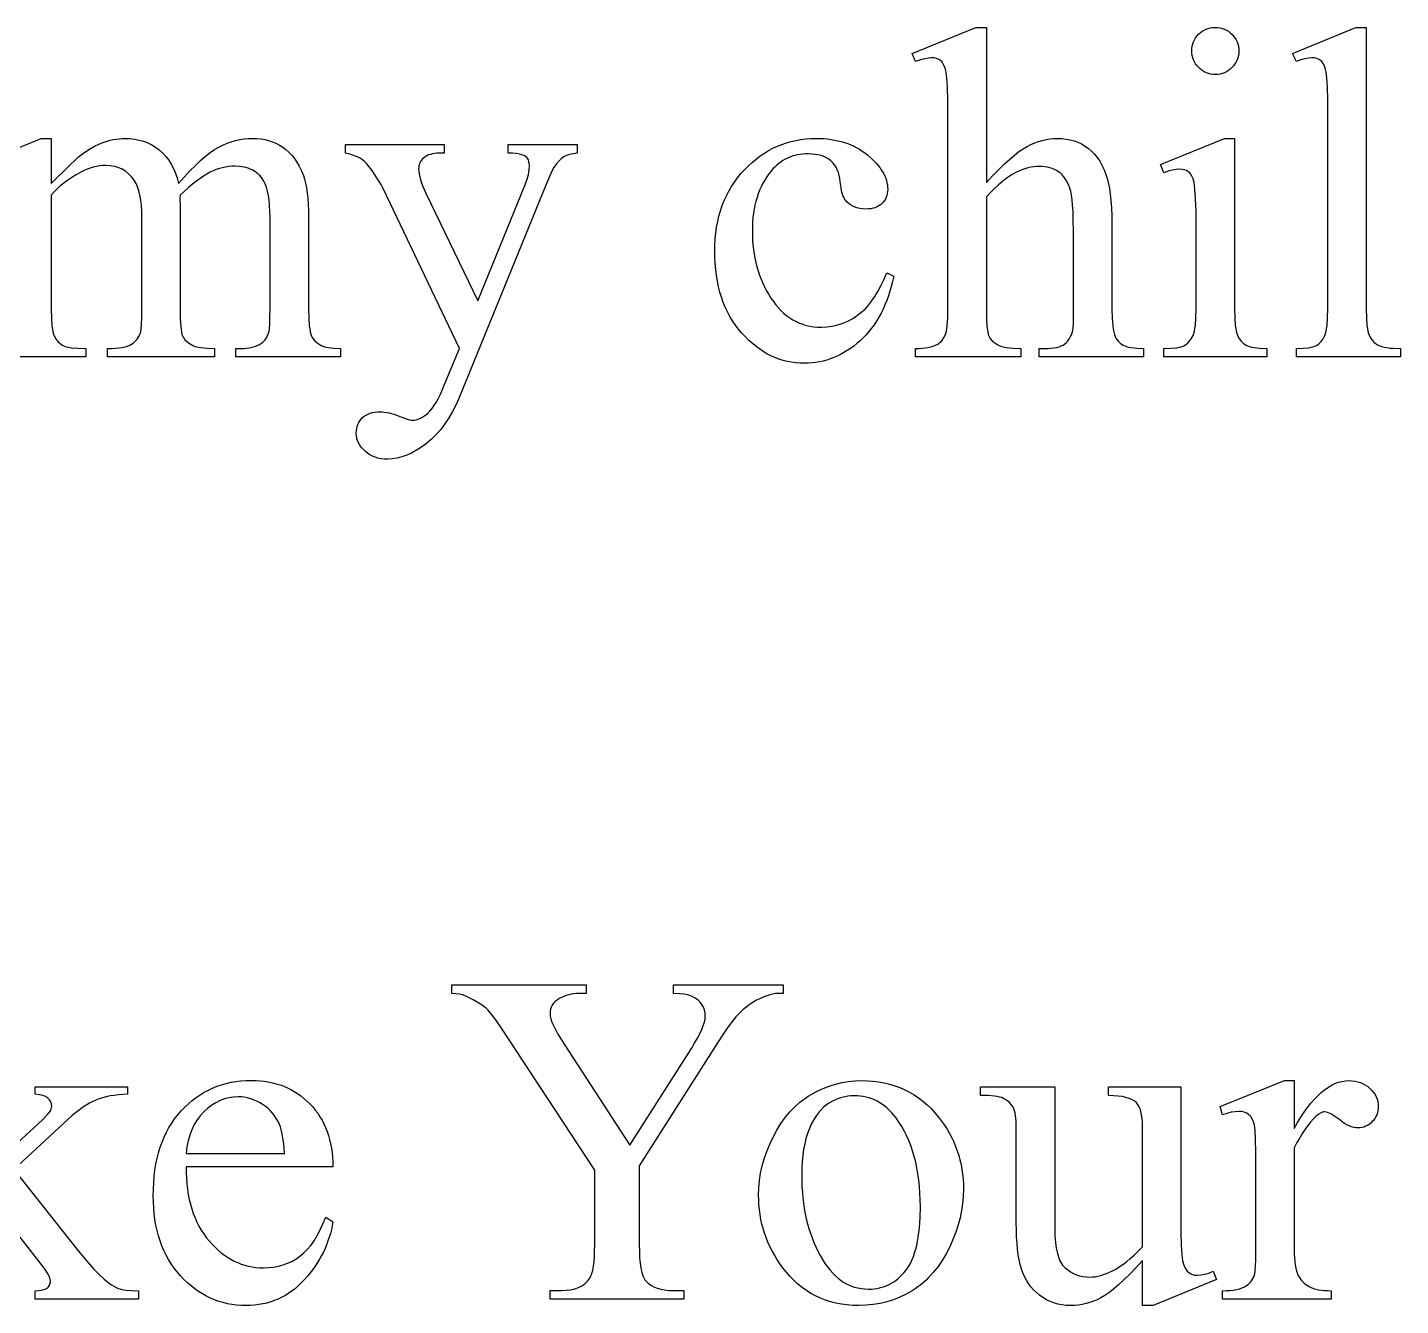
# Model space of a CAD drawing. Extents: x 2178 to 2669, y -281 to -1.
# Drawn here: x 2343.4 to 2419.1, y -196.4 to -125.9 of the extents above; entities that cross this region are included whole.
import ezdxf

# ---------------------------------------------------------------- set-up
doc = ezdxf.new("R2010")
doc.units = 0
doc.layers.get('0').update_dxf_attribs({"linetype": 'CONTINUOUS'})

msp = doc.modelspace()

# ---------------------------------------------------------------- linework, layer by layer
for points in [[(2396.251, -125.937), (2396.251, -134.489), (2396.596, -134.118), (2396.923, -133.781), (2397.231, -133.479), (2397.521, -133.211), (2397.793, -132.979), (2398.046, -132.782), (2398.281, -132.619), (2398.498, -132.492), (2398.705, -132.389), (2398.912, -132.299), (2399.12, -132.223), (2399.327, -132.161), (2399.535, -132.113), (2399.742, -132.079), (2399.95, -132.058), (2400.157, -132.051), (2400.401, -132.06), (2400.637, -132.086), (2400.864, -132.129), (2401.082, -132.189), (2401.292, -132.266), (2401.492, -132.36), (2401.684, -132.472), (2401.867, -132.6), (2402.04, -132.747), (2402.202, -132.914), (2402.351, -133.1), (2402.49, -133.305), (2402.616, -133.531), (2402.731, -133.775), (2402.835, -134.04), (2402.927, -134.323), (2402.984, -134.549), (2403.033, -134.817), (2403.075, -135.126), (2403.109, -135.479), (2403.135, -135.873), (2403.154, -136.31), (2403.166, -136.789), (2403.169, -137.31), (2403.169, -141.446), (2403.181, -141.958), (2403.214, -142.381), (2403.239, -142.56), (2403.27, -142.717), (2403.306, -142.852), (2403.348, -142.965), (2403.423, -143.11), (2403.52, -143.24), (2403.64, -143.353), (2403.782, -143.45), (2403.867, -143.492), (2403.967, -143.528), (2404.084, -143.559), (2404.216, -143.584), (2404.529, -143.618), (2404.905, -143.629), (2404.905, -144.089), (2399.161, -144.089), (2399.161, -143.629), (2399.429, -143.629), (2399.626, -143.625), (2399.807, -143.613), (2399.972, -143.594), (2400.122, -143.567), (2400.256, -143.532), (2400.375, -143.489), (2400.478, -143.438), (2400.565, -143.38), (2400.642, -143.314), (2400.713, -143.241), (2400.778, -143.16), (2400.837, -143.072), (2400.89, -142.977), (2400.936, -142.874), (2400.977, -142.764), (2401.012, -142.646), (2401.029, -142.495), (2401.041, -142.244), (2401.05, -141.446), (2401.05, -137.31), (2401.038, -136.435), (2401.023, -136.059), (2401.001, -135.724), (2400.973, -135.431), (2400.939, -135.178), (2400.899, -134.966), (2400.853, -134.796), (2400.799, -134.65), (2400.739, -134.515), (2400.671, -134.388), (2400.596, -134.271), (2400.513, -134.163), (2400.423, -134.065), (2400.326, -133.976), (2400.221, -133.896), (2400.109, -133.826), (2399.993, -133.765), (2399.87, -133.713), (2399.742, -133.671), (2399.608, -133.638), (2399.469, -133.615), (2399.324, -133.601), (2399.174, -133.596), (2399.017, -133.601), (2398.858, -133.617), (2398.698, -133.643), (2398.536, -133.679), (2398.372, -133.726), (2398.207, -133.783), (2398.04, -133.85), (2397.872, -133.928), (2397.699, -134.021), (2397.517, -134.136), (2397.327, -134.272), (2397.129, -134.429), (2396.922, -134.607), (2396.706, -134.806), (2396.483, -135.027), (2396.251, -135.268), (2396.251, -141.446), (2396.259, -141.989), (2396.284, -142.42), (2396.303, -142.592), (2396.326, -142.736), (2396.354, -142.852), (2396.385, -142.94), (2396.422, -143.012), (2396.466, -143.08), (2396.576, -143.209), (2396.715, -143.326), (2396.883, -143.431), (2396.982, -143.477), (2397.098, -143.518), (2397.23, -143.552), (2397.379, -143.58), (2397.544, -143.601), (2397.726, -143.617), (2398.14, -143.629), (2398.14, -144.089), (2392.345, -144.089), (2392.345, -143.629), (2392.534, -143.625), (2392.714, -143.614), (2392.882, -143.595), (2393.041, -143.568), (2393.189, -143.534), (2393.326, -143.493), (2393.453, -143.443), (2393.57, -143.386), (2393.633, -143.351), (2393.692, -143.308), (2393.8, -143.201), (2393.896, -143.066), (2393.979, -142.901), (2394.015, -142.8), (2394.046, -142.676), (2394.072, -142.529), (2394.094, -142.359), (2394.122, -141.949), (2394.132, -141.446), (2394.132, -130.864), (2394.126, -129.959), (2394.108, -129.246), (2394.078, -128.727), (2394.059, -128.54), (2394.036, -128.401), (2393.982, -128.189), (2393.915, -128.014), (2393.835, -127.876), (2393.791, -127.821), (2393.743, -127.775), (2393.635, -127.703), (2393.511, -127.651), (2393.37, -127.62), (2393.213, -127.609), (2393.058, -127.622), (2392.862, -127.66), (2392.624, -127.724), (2392.345, -127.813), (2392.166, -127.367), (2395.664, -125.937)], [(2408.863, -125.937), (2408.994, -125.943), (2409.121, -125.961), (2409.242, -125.99), (2409.359, -126.031), (2409.47, -126.084), (2409.577, -126.149), (2409.679, -126.225), (2409.775, -126.314), (2409.863, -126.41), (2409.94, -126.512), (2410.005, -126.618), (2410.058, -126.73), (2410.099, -126.847), (2410.128, -126.968), (2410.146, -127.095), (2410.152, -127.226), (2410.146, -127.358), (2410.128, -127.485), (2410.099, -127.607), (2410.058, -127.724), (2410.005, -127.837), (2409.94, -127.944), (2409.863, -128.047), (2409.775, -128.145), (2409.679, -128.235), (2409.577, -128.313), (2409.47, -128.379), (2409.359, -128.433), (2409.242, -128.474), (2409.121, -128.504), (2408.994, -128.522), (2408.863, -128.528), (2408.731, -128.522), (2408.604, -128.504), (2408.482, -128.474), (2408.365, -128.433), (2408.252, -128.379), (2408.144, -128.313), (2408.042, -128.235), (2407.943, -128.145), (2407.854, -128.047), (2407.776, -127.944), (2407.71, -127.837), (2407.656, -127.724), (2407.614, -127.607), (2407.584, -127.485), (2407.566, -127.358), (2407.561, -127.226), (2407.566, -127.095), (2407.584, -126.968), (2407.613, -126.847), (2407.655, -126.73), (2407.708, -126.618), (2407.772, -126.512), (2407.849, -126.41), (2407.937, -126.314), (2408.034, -126.225), (2408.136, -126.149), (2408.244, -126.084), (2408.357, -126.031), (2408.475, -125.99), (2408.599, -125.961), (2408.728, -125.943)], [(2417.172, -125.937), (2417.172, -141.446), (2417.182, -141.949), (2417.212, -142.359), (2417.235, -142.529), (2417.262, -142.676), (2417.295, -142.8), (2417.332, -142.901), (2417.422, -143.069), (2417.476, -143.145), (2417.535, -143.216), (2417.599, -143.281), (2417.668, -143.341), (2417.823, -143.444), (2417.915, -143.487), (2418.025, -143.525), (2418.153, -143.557), (2418.299, -143.583), (2418.463, -143.603), (2418.644, -143.617), (2419.062, -143.629), (2419.062, -144.089), (2413.33, -144.089), (2413.33, -143.629), (2413.7, -143.619), (2414.007, -143.587), (2414.136, -143.564), (2414.249, -143.536), (2414.347, -143.502), (2414.428, -143.463), (2414.499, -143.418), (2414.567, -143.366), (2414.63, -143.308), (2414.69, -143.243), (2414.797, -143.092), (2414.887, -142.914), (2414.926, -142.807), (2414.96, -142.679), (2414.989, -142.528), (2415.012, -142.356), (2415.043, -141.945), (2415.053, -141.446), (2415.053, -130.826), (2415.048, -129.932), (2415.031, -129.229), (2415.003, -128.716), (2414.985, -128.531), (2414.964, -128.394), (2414.913, -128.186), (2414.848, -128.013), (2414.769, -127.876), (2414.725, -127.821), (2414.677, -127.775), (2414.571, -127.703), (2414.452, -127.651), (2414.319, -127.62), (2414.173, -127.609), (2413.996, -127.622), (2413.796, -127.66), (2413.574, -127.724), (2413.33, -127.813), (2413.113, -127.367), (2416.598, -125.937)], [(2391.145, -139.646), (2391.082, -139.931), (2391.013, -140.207), (2390.936, -140.475), (2390.852, -140.735), (2390.761, -140.986), (2390.663, -141.229), (2390.558, -141.464), (2390.446, -141.69), (2390.327, -141.908), (2390.201, -142.118), (2390.067, -142.319), (2389.927, -142.512), (2389.779, -142.697), (2389.625, -142.874), (2389.463, -143.042), (2389.294, -143.201), (2389.121, -143.352), (2388.945, -143.493), (2388.767, -143.624), (2388.587, -143.746), (2388.404, -143.858), (2388.219, -143.96), (2388.032, -144.052), (2387.842, -144.135), (2387.65, -144.208), (2387.456, -144.271), (2387.26, -144.324), (2387.061, -144.368), (2386.86, -144.402), (2386.657, -144.426), (2386.451, -144.441), (2386.243, -144.446), (2385.996, -144.439), (2385.754, -144.42), (2385.515, -144.387), (2385.28, -144.341), (2385.049, -144.283), (2384.822, -144.211), (2384.599, -144.126), (2384.38, -144.028), (2384.165, -143.917), (2383.954, -143.793), (2383.747, -143.656), (2383.544, -143.505), (2383.345, -143.342), (2383.15, -143.166), (2382.958, -142.976), (2382.771, -142.774), (2382.592, -142.56), (2382.424, -142.337), (2382.268, -142.105), (2382.124, -141.864), (2381.991, -141.614), (2381.869, -141.354), (2381.759, -141.086), (2381.661, -140.808), (2381.574, -140.521), (2381.499, -140.225), (2381.435, -139.919), (2381.383, -139.605), (2381.343, -139.281), (2381.314, -138.948), (2381.296, -138.606), (2381.291, -138.255), (2381.297, -137.914), (2381.316, -137.582), (2381.348, -137.257), (2381.393, -136.941), (2381.451, -136.633), (2381.521, -136.333), (2381.605, -136.04), (2381.701, -135.756), (2381.81, -135.48), (2381.931, -135.212), (2382.066, -134.953), (2382.213, -134.701), (2382.373, -134.457), (2382.546, -134.222), (2382.732, -133.994), (2382.931, -133.775), (2383.139, -133.566), (2383.351, -133.371), (2383.569, -133.189), (2383.792, -133.021), (2384.02, -132.866), (2384.254, -132.724), (2384.492, -132.597), (2384.736, -132.482), (2384.984, -132.381), (2385.238, -132.294), (2385.497, -132.22), (2385.761, -132.159), (2386.03, -132.112), (2386.305, -132.078), (2386.584, -132.058), (2386.869, -132.051), (2387.29, -132.066), (2387.494, -132.083), (2387.692, -132.108), (2387.886, -132.14), (2388.075, -132.18), (2388.259, -132.226), (2388.439, -132.28), (2388.614, -132.34), (2388.784, -132.408), (2388.949, -132.483), (2389.109, -132.565), (2389.265, -132.654), (2389.415, -132.75), (2389.561, -132.854), (2389.703, -132.964), (2389.963, -133.193), (2390.188, -133.425), (2390.379, -133.658), (2390.462, -133.776), (2390.536, -133.894), (2390.601, -134.013), (2390.657, -134.132), (2390.705, -134.252), (2390.744, -134.373), (2390.774, -134.493), (2390.796, -134.615), (2390.809, -134.737), (2390.813, -134.86), (2390.808, -134.978), (2390.794, -135.091), (2390.769, -135.197), (2390.735, -135.298), (2390.691, -135.394), (2390.637, -135.483), (2390.574, -135.567), (2390.5, -135.645), (2390.418, -135.715), (2390.328, -135.776), (2390.231, -135.827), (2390.125, -135.87), (2390.012, -135.902), (2389.891, -135.926), (2389.763, -135.94), (2389.626, -135.945), (2389.444, -135.937), (2389.273, -135.914), (2389.113, -135.876), (2388.965, -135.823), (2388.829, -135.755), (2388.705, -135.672), (2388.591, -135.573), (2388.49, -135.46), (2388.438, -135.385), (2388.391, -135.295), (2388.348, -135.19), (2388.31, -135.07), (2388.276, -134.935), (2388.247, -134.785), (2388.203, -134.438), (2388.179, -134.256), (2388.144, -134.084), (2388.097, -133.924), (2388.038, -133.775), (2387.968, -133.637), (2387.886, -133.51), (2387.792, -133.394), (2387.686, -133.29), (2387.569, -133.2), (2387.441, -133.122), (2387.302, -133.056), (2387.153, -133.002), (2386.993, -132.96), (2386.822, -132.931), (2386.64, -132.913), (2386.448, -132.907), (2386.29, -132.91), (2386.136, -132.921), (2385.986, -132.94), (2385.84, -132.966), (2385.698, -132.999), (2385.56, -133.039), (2385.426, -133.087), (2385.296, -133.143), (2385.169, -133.205), (2385.046, -133.276), (2384.928, -133.353), (2384.813, -133.438), (2384.702, -133.53), (2384.595, -133.63), (2384.492, -133.737), (2384.392, -133.851), (2384.267, -134.011), (2384.15, -134.176), (2384.041, -134.349), (2383.94, -134.527), (2383.847, -134.712), (2383.762, -134.902), (2383.686, -135.1), (2383.617, -135.303), (2383.556, -135.513), (2383.504, -135.729), (2383.46, -135.951), (2383.423, -136.18), (2383.395, -136.415), (2383.375, -136.656), (2383.363, -136.903), (2383.359, -137.157), (2383.363, -137.417), (2383.375, -137.673), (2383.395, -137.925), (2383.423, -138.173), (2383.459, -138.418), (2383.503, -138.658), (2383.555, -138.895), (2383.615, -139.128), (2383.684, -139.357), (2383.76, -139.582), (2383.844, -139.803), (2383.937, -140.021), (2384.037, -140.235), (2384.145, -140.444), (2384.262, -140.65), (2384.386, -140.853), (2384.517, -141.047), (2384.654, -141.228), (2384.797, -141.397), (2384.945, -141.554), (2385.099, -141.697), (2385.258, -141.829), (2385.423, -141.948), (2385.594, -142.054), (2385.77, -142.148), (2385.952, -142.229), (2386.14, -142.298), (2386.333, -142.354), (2386.532, -142.398), (2386.737, -142.43), (2386.947, -142.448), (2387.162, -142.455), (2387.471, -142.441), (2387.772, -142.401), (2388.065, -142.334), (2388.35, -142.241), (2388.626, -142.121), (2388.895, -141.974), (2389.156, -141.8), (2389.409, -141.599), (2389.584, -141.438), (2389.758, -141.246), (2389.93, -141.024), (2390.102, -140.773), (2390.272, -140.491), (2390.441, -140.18), (2390.608, -139.839), (2390.775, -139.468)], [(2409.922, -132.051), (2409.922, -141.446), (2409.932, -141.949), (2409.962, -142.36), (2409.984, -142.532), (2410.012, -142.68), (2410.044, -142.805), (2410.082, -142.908), (2410.171, -143.078), (2410.279, -143.225), (2410.407, -143.349), (2410.554, -143.45), (2410.64, -143.492), (2410.743, -143.528), (2410.861, -143.559), (2410.996, -143.584), (2411.314, -143.618), (2411.696, -143.629), (2411.696, -144.089), (2406.016, -144.089), (2406.016, -143.629), (2406.408, -143.619), (2406.731, -143.587), (2406.866, -143.564), (2406.983, -143.536), (2407.083, -143.502), (2407.165, -143.463), (2407.236, -143.418), (2407.304, -143.366), (2407.428, -143.243), (2407.537, -143.092), (2407.631, -142.914), (2407.671, -142.807), (2407.706, -142.679), (2407.736, -142.528), (2407.76, -142.356), (2407.792, -141.945), (2407.803, -141.446), (2407.803, -136.94), (2407.796, -136.073), (2407.774, -135.373), (2407.738, -134.841), (2407.715, -134.638), (2407.688, -134.477), (2407.637, -134.288), (2407.573, -134.13), (2407.497, -134.004), (2407.454, -133.952), (2407.407, -133.909), (2407.303, -133.839), (2407.181, -133.789), (2407.041, -133.759), (2406.884, -133.749), (2406.696, -133.761), (2406.488, -133.797), (2406.262, -133.857), (2406.016, -133.941), (2405.837, -133.481), (2409.36, -132.051)], [(2360.944, -132.396), (2366.394, -132.396), (2366.394, -132.868), (2366.126, -132.868), (2365.987, -132.872), (2365.857, -132.884), (2365.736, -132.903), (2365.624, -132.931), (2365.52, -132.966), (2365.426, -133.008), (2365.341, -133.059), (2365.265, -133.117), (2365.197, -133.181), (2365.139, -133.249), (2365.089, -133.321), (2365.049, -133.396), (2365.018, -133.476), (2364.995, -133.559), (2364.982, -133.646), (2364.977, -133.736), (2364.984, -133.867), (2365.004, -134.009), (2365.037, -134.164), (2365.083, -134.33), (2365.142, -134.508), (2365.214, -134.698), (2365.399, -135.115), (2368.245, -141.012), (2370.862, -134.553), (2370.957, -134.292), (2371.025, -134.033), (2371.065, -133.775), (2371.079, -133.519), (2371.073, -133.412), (2371.057, -133.318), (2371.029, -133.239), (2370.989, -133.175), (2370.931, -133.108), (2370.859, -133.049), (2370.772, -132.996), (2370.67, -132.951), (2370.541, -132.915), (2370.37, -132.889), (2370.158, -132.873), (2369.904, -132.868), (2369.904, -132.396), (2373.708, -132.396), (2373.708, -132.868), (2373.486, -132.9), (2373.29, -132.945), (2373.122, -133.002), (2372.981, -133.073), (2372.85, -133.166), (2372.713, -133.293), (2372.569, -133.453), (2372.419, -133.647), (2372.349, -133.775), (2372.253, -133.982), (2371.985, -134.63), (2367.224, -146.297), (2367.045, -146.708), (2366.853, -147.094), (2366.647, -147.453), (2366.428, -147.787), (2366.195, -148.095), (2365.949, -148.377), (2365.69, -148.633), (2365.418, -148.863), (2365.14, -149.066), (2364.864, -149.242), (2364.592, -149.391), (2364.322, -149.514), (2364.054, -149.608), (2363.789, -149.676), (2363.527, -149.717), (2363.267, -149.731), (2363.083, -149.724), (2362.907, -149.703), (2362.74, -149.669), (2362.581, -149.622), (2362.43, -149.561), (2362.288, -149.486), (2362.154, -149.398), (2362.029, -149.297), (2361.915, -149.186), (2361.816, -149.072), (2361.733, -148.953), (2361.665, -148.831), (2361.612, -148.704), (2361.574, -148.574), (2361.551, -148.439), (2361.544, -148.301), (2361.549, -148.17), (2361.566, -148.046), (2361.593, -147.928), (2361.631, -147.817), (2361.681, -147.713), (2361.741, -147.615), (2361.812, -147.524), (2361.895, -147.439), (2361.986, -147.363), (2362.086, -147.297), (2362.195, -147.241), (2362.311, -147.195), (2362.436, -147.16), (2362.568, -147.134), (2362.709, -147.119), (2362.858, -147.114), (2362.968, -147.118), (2363.088, -147.131), (2363.356, -147.184), (2363.663, -147.272), (2364.007, -147.395), (2364.422, -147.538), (2364.558, -147.574), (2364.645, -147.586), (2364.742, -147.58), (2364.841, -147.561), (2364.942, -147.53), (2365.046, -147.487), (2365.152, -147.431), (2365.259, -147.363), (2365.369, -147.283), (2365.482, -147.19), (2365.595, -147.08), (2365.708, -146.946), (2365.822, -146.789), (2365.936, -146.61), (2366.05, -146.406), (2366.165, -146.18), (2366.279, -145.931), (2366.394, -145.659), (2367.224, -143.629), (2363.024, -134.809), (2362.914, -134.599), (2362.775, -134.365), (2362.608, -134.107), (2362.412, -133.826), (2362.259, -133.621), (2362.121, -133.452), (2361.998, -133.321), (2361.888, -133.226), (2361.719, -133.127), (2361.505, -133.034), (2361.247, -132.948), (2360.944, -132.868)], [(2379.019, -178.707), (2385.056, -178.707), (2385.056, -179.179), (2384.724, -179.179), (2384.637, -179.183), (2384.539, -179.197), (2384.316, -179.252), (2384.054, -179.344), (2383.754, -179.472), (2383.596, -179.55), (2383.442, -179.635), (2383.292, -179.728), (2383.145, -179.83), (2383.001, -179.939), (2382.862, -180.056), (2382.725, -180.182), (2382.593, -180.315), (2382.458, -180.463), (2382.316, -180.632), (2382.009, -181.036), (2381.671, -181.526), (2381.303, -182.102), (2377.129, -188.676), (2377.129, -193.016), (2377.135, -193.396), (2377.152, -193.739), (2377.18, -194.044), (2377.219, -194.311), (2377.269, -194.542), (2377.33, -194.734), (2377.403, -194.889), (2377.443, -194.953), (2377.487, -195.007), (2377.617, -195.133), (2377.764, -195.242), (2377.93, -195.334), (2378.112, -195.409), (2378.312, -195.468), (2378.53, -195.51), (2378.766, -195.535), (2379.019, -195.543), (2379.58, -195.543), (2379.58, -196.016), (2372.228, -196.016), (2372.228, -195.543), (2372.84, -195.543), (2373.105, -195.533), (2373.349, -195.502), (2373.574, -195.45), (2373.779, -195.377), (2373.963, -195.284), (2374.128, -195.17), (2374.273, -195.035), (2374.398, -194.879), (2374.464, -194.761), (2374.521, -194.61), (2374.569, -194.426), (2374.608, -194.209), (2374.639, -193.96), (2374.661, -193.678), (2374.674, -193.363), (2374.679, -193.016), (2374.679, -188.918), (2369.93, -181.668), (2369.543, -181.09), (2369.223, -180.631), (2368.971, -180.292), (2368.788, -180.072), (2368.703, -179.991), (2368.597, -179.905), (2368.472, -179.815), (2368.326, -179.721), (2367.975, -179.522), (2367.543, -179.306), (2367.401, -179.251), (2367.23, -179.211), (2367.031, -179.187), (2366.803, -179.179), (2366.803, -178.707), (2374.206, -178.707), (2374.206, -179.179), (2373.823, -179.179), (2373.675, -179.183), (2373.529, -179.196), (2373.387, -179.218), (2373.247, -179.249), (2373.111, -179.288), (2372.977, -179.337), (2372.847, -179.394), (2372.719, -179.46), (2372.601, -179.534), (2372.499, -179.618), (2372.412, -179.71), (2372.341, -179.811), (2372.286, -179.92), (2372.246, -180.039), (2372.223, -180.166), (2372.215, -180.302), (2372.227, -180.429), (2372.264, -180.578), (2372.324, -180.751), (2372.41, -180.947), (2372.519, -181.166), (2372.653, -181.408), (2372.811, -181.673), (2372.994, -181.962), (2376.606, -187.54), (2380.001, -182.204), (2380.181, -181.914), (2380.336, -181.642), (2380.468, -181.39), (2380.576, -181.157), (2380.66, -180.944), (2380.719, -180.749), (2380.755, -180.573), (2380.767, -180.417), (2380.756, -180.243), (2380.721, -180.079), (2380.663, -179.924), (2380.582, -179.779), (2380.48, -179.646), (2380.357, -179.528), (2380.215, -179.426), (2380.052, -179.338), (2379.961, -179.301), (2379.859, -179.269), (2379.622, -179.219), (2379.342, -179.189), (2379.019, -179.179)], [(2352.174, -188.727), (2352.178, -189.048), (2352.191, -189.36), (2352.215, -189.664), (2352.248, -189.959), (2352.292, -190.245), (2352.346, -190.522), (2352.41, -190.79), (2352.484, -191.05), (2352.568, -191.301), (2352.662, -191.543), (2352.766, -191.776), (2352.88, -192.001), (2353.005, -192.217), (2353.139, -192.424), (2353.283, -192.622), (2353.438, -192.812), (2353.599, -192.991), (2353.764, -193.159), (2353.932, -193.315), (2354.104, -193.459), (2354.279, -193.592), (2354.458, -193.714), (2354.64, -193.824), (2354.826, -193.922), (2355.015, -194.009), (2355.208, -194.084), (2355.404, -194.148), (2355.604, -194.2), (2355.807, -194.24), (2356.014, -194.269), (2356.224, -194.286), (2356.438, -194.292), (2356.72, -194.282), (2356.993, -194.253), (2357.257, -194.203), (2357.512, -194.134), (2357.757, -194.045), (2357.992, -193.937), (2358.218, -193.808), (2358.435, -193.66), (2358.643, -193.488), (2358.843, -193.288), (2359.033, -193.06), (2359.216, -192.804), (2359.389, -192.519), (2359.554, -192.206), (2359.711, -191.866), (2359.859, -191.497), (2360.254, -191.752), (2360.217, -191.969), (2360.171, -192.184), (2360.118, -192.397), (2360.056, -192.607), (2359.987, -192.815), (2359.91, -193.02), (2359.824, -193.222), (2359.731, -193.423), (2359.63, -193.62), (2359.52, -193.816), (2359.403, -194.009), (2359.278, -194.199), (2359.145, -194.387), (2359.003, -194.573), (2358.854, -194.756), (2358.697, -194.937), (2358.533, -195.111), (2358.365, -195.273), (2358.191, -195.425), (2358.012, -195.565), (2357.828, -195.694), (2357.639, -195.812), (2357.444, -195.919), (2357.245, -196.014), (2357.041, -196.098), (2356.831, -196.171), (2356.617, -196.233), (2356.397, -196.283), (2356.172, -196.322), (2355.942, -196.35), (2355.708, -196.367), (2355.468, -196.373), (2355.207, -196.367), (2354.95, -196.347), (2354.699, -196.315), (2354.452, -196.27), (2354.21, -196.213), (2353.973, -196.142), (2353.741, -196.059), (2353.513, -195.963), (2353.29, -195.854), (2353.072, -195.732), (2352.858, -195.598), (2352.649, -195.45), (2352.445, -195.29), (2352.246, -195.117), (2352.051, -194.931), (2351.862, -194.733), (2351.68, -194.523), (2351.51, -194.305), (2351.352, -194.078), (2351.205, -193.842), (2351.071, -193.597), (2350.948, -193.344), (2350.836, -193.081), (2350.737, -192.81), (2350.649, -192.53), (2350.573, -192.241), (2350.508, -191.943), (2350.455, -191.637), (2350.414, -191.321), (2350.385, -190.997), (2350.368, -190.664), (2350.362, -190.322), (2350.368, -189.953), (2350.386, -189.593), (2350.416, -189.244), (2350.458, -188.905), (2350.512, -188.577), (2350.578, -188.258), (2350.656, -187.951), (2350.746, -187.653), (2350.848, -187.366), (2350.963, -187.089), (2351.089, -186.822), (2351.227, -186.566), (2351.377, -186.32), (2351.539, -186.084), (2351.714, -185.859), (2351.9, -185.644), (2352.095, -185.441), (2352.297, -185.251), (2352.504, -185.074), (2352.718, -184.91), (2352.938, -184.759), (2353.164, -184.621), (2353.396, -184.497), (2353.634, -184.385), (2353.879, -184.287), (2354.129, -184.202), (2354.386, -184.129), (2354.649, -184.07), (2354.918, -184.025), (2355.193, -183.992), (2355.474, -183.972), (2355.761, -183.966), (2356.004, -183.971), (2356.242, -183.986), (2356.474, -184.011), (2356.7, -184.047), (2356.921, -184.092), (2357.137, -184.148), (2357.347, -184.214), (2357.551, -184.289), (2357.751, -184.376), (2357.944, -184.472), (2358.132, -184.578), (2358.315, -184.694), (2358.492, -184.821), (2358.664, -184.958), (2358.83, -185.104), (2358.991, -185.261), (2359.144, -185.427), (2359.287, -185.599), (2359.42, -185.778), (2359.544, -185.964), (2359.657, -186.156), (2359.761, -186.356), (2359.854, -186.562), (2359.938, -186.775), (2360.012, -186.995), (2360.077, -187.222), (2360.131, -187.456), (2360.175, -187.696), (2360.21, -187.944), (2360.235, -188.198), (2360.249, -188.459), (2360.254, -188.727)], [(2389.358, -183.978), (2389.686, -183.986), (2390.005, -184.01), (2390.317, -184.049), (2390.62, -184.104), (2390.915, -184.175), (2391.202, -184.262), (2391.481, -184.364), (2391.751, -184.483), (2392.014, -184.616), (2392.268, -184.766), (2392.514, -184.932), (2392.752, -185.113), (2392.981, -185.31), (2393.203, -185.522), (2393.416, -185.751), (2393.621, -185.995), (2393.787, -186.213), (2393.942, -186.434), (2394.086, -186.659), (2394.219, -186.889), (2394.342, -187.122), (2394.454, -187.359), (2394.555, -187.601), (2394.646, -187.846), (2394.726, -188.095), (2394.795, -188.349), (2394.854, -188.606), (2394.902, -188.867), (2394.939, -189.133), (2394.966, -189.402), (2394.982, -189.675), (2394.987, -189.952), (2394.975, -190.345), (2394.94, -190.74), (2394.881, -191.135), (2394.799, -191.532), (2394.693, -191.93), (2394.564, -192.329), (2394.411, -192.729), (2394.234, -193.131), (2394.037, -193.52), (2393.822, -193.885), (2393.589, -194.226), (2393.339, -194.541), (2393.071, -194.832), (2392.93, -194.968), (2392.785, -195.098), (2392.635, -195.222), (2392.481, -195.339), (2392.323, -195.451), (2392.16, -195.556), (2391.825, -195.747), (2391.481, -195.913), (2391.127, -196.054), (2390.764, -196.169), (2390.391, -196.258), (2390.009, -196.322), (2389.618, -196.36), (2389.218, -196.373), (2388.892, -196.365), (2388.574, -196.34), (2388.265, -196.299), (2387.964, -196.241), (2387.672, -196.167), (2387.388, -196.077), (2387.113, -195.97), (2386.847, -195.846), (2386.588, -195.707), (2386.339, -195.55), (2386.097, -195.377), (2385.864, -195.188), (2385.64, -194.983), (2385.424, -194.76), (2385.217, -194.522), (2385.018, -194.267), (2384.859, -194.043), (2384.71, -193.816), (2384.571, -193.586), (2384.443, -193.352), (2384.325, -193.115), (2384.217, -192.875), (2384.119, -192.631), (2384.032, -192.384), (2383.955, -192.133), (2383.888, -191.879), (2383.832, -191.622), (2383.785, -191.361), (2383.749, -191.097), (2383.724, -190.829), (2383.708, -190.558), (2383.703, -190.284), (2383.716, -189.882), (2383.753, -189.481), (2383.815, -189.081), (2383.903, -188.681), (2384.015, -188.281), (2384.152, -187.882), (2384.314, -187.484), (2384.501, -187.087), (2384.708, -186.702), (2384.931, -186.344), (2385.17, -186.011), (2385.425, -185.705), (2385.695, -185.424), (2385.981, -185.169), (2386.13, -185.052), (2386.283, -184.941), (2386.44, -184.836), (2386.601, -184.738), (2386.929, -184.56), (2387.261, -184.406), (2387.599, -184.275), (2387.941, -184.168), (2388.288, -184.085), (2388.64, -184.026), (2388.997, -183.99)], [(2406.961, -184.323), (2406.961, -191.407), (2406.967, -192.324), (2406.984, -193.043), (2407.014, -193.565), (2407.034, -193.752), (2407.056, -193.89), (2407.111, -194.1), (2407.181, -194.275), (2407.265, -194.416), (2407.312, -194.473), (2407.363, -194.522), (2407.472, -194.6), (2407.591, -194.656), (2407.718, -194.69), (2407.854, -194.701), (2408.058, -194.687), (2408.275, -194.646), (2408.505, -194.579), (2408.748, -194.484), (2408.926, -194.93), (2405.429, -196.373), (2404.854, -196.373), (2404.854, -193.897), (2404.489, -194.286), (2404.146, -194.638), (2403.825, -194.951), (2403.527, -195.227), (2403.251, -195.465), (2402.997, -195.665), (2402.766, -195.827), (2402.557, -195.952), (2402.357, -196.05), (2402.155, -196.136), (2401.951, -196.208), (2401.743, -196.268), (2401.533, -196.314), (2401.319, -196.347), (2401.103, -196.366), (2400.885, -196.373), (2400.643, -196.364), (2400.409, -196.337), (2400.184, -196.293), (2399.967, -196.231), (2399.758, -196.151), (2399.557, -196.053), (2399.365, -195.938), (2399.18, -195.805), (2399.007, -195.658), (2398.847, -195.501), (2398.701, -195.333), (2398.569, -195.155), (2398.451, -194.968), (2398.346, -194.77), (2398.256, -194.562), (2398.178, -194.343), (2398.113, -194.108), (2398.056, -193.85), (2398.007, -193.569), (2397.968, -193.265), (2397.937, -192.937), (2397.915, -192.587), (2397.902, -192.213), (2397.898, -191.816), (2397.898, -186.595), (2397.886, -186.212), (2397.853, -185.893), (2397.828, -185.757), (2397.797, -185.638), (2397.761, -185.534), (2397.719, -185.446), (2397.619, -185.296), (2397.497, -185.164), (2397.354, -185.05), (2397.189, -184.955), (2397.093, -184.915), (2396.978, -184.88), (2396.846, -184.852), (2396.696, -184.829), (2396.343, -184.8), (2395.919, -184.795), (2395.919, -184.323), (2400.017, -184.323), (2400.017, -192.148), (2400.025, -192.539), (2400.052, -192.895), (2400.096, -193.215), (2400.159, -193.501), (2400.238, -193.751), (2400.285, -193.863), (2400.336, -193.967), (2400.392, -194.061), (2400.451, -194.147), (2400.516, -194.224), (2400.585, -194.292), (2400.73, -194.412), (2400.883, -194.516), (2401.044, -194.603), (2401.212, -194.675), (2401.387, -194.731), (2401.569, -194.771), (2401.759, -194.795), (2401.957, -194.803), (2402.096, -194.797), (2402.24, -194.781), (2402.389, -194.754), (2402.542, -194.717), (2402.7, -194.668), (2402.863, -194.609), (2403.03, -194.539), (2403.201, -194.458), (2403.379, -194.362), (2403.566, -194.247), (2403.76, -194.112), (2403.962, -193.957), (2404.173, -193.783), (2404.392, -193.589), (2404.619, -193.376), (2404.854, -193.143), (2404.854, -186.519), (2404.849, -186.28), (2404.832, -186.061), (2404.803, -185.862), (2404.763, -185.684), (2404.712, -185.526), (2404.65, -185.388), (2404.576, -185.27), (2404.491, -185.172), (2404.387, -185.089), (2404.26, -185.017), (2404.107, -184.954), (2403.931, -184.902), (2403.729, -184.86), (2403.503, -184.828), (2403.253, -184.807), (2402.978, -184.795), (2402.978, -184.323)], [(2413.203, -183.978), (2413.203, -186.608), (2413.386, -186.289), (2413.571, -185.992), (2413.756, -185.714), (2413.941, -185.457), (2414.127, -185.221), (2414.314, -185.006), (2414.502, -184.81), (2414.69, -184.636), (2414.878, -184.482), (2415.067, -184.348), (2415.257, -184.235), (2415.448, -184.143), (2415.638, -184.071), (2415.83, -184.019), (2416.022, -183.989), (2416.215, -183.978), (2416.387, -183.985), (2416.551, -184.005), (2416.707, -184.038), (2416.856, -184.085), (2416.998, -184.145), (2417.132, -184.219), (2417.258, -184.306), (2417.377, -184.406), (2417.484, -184.515), (2417.578, -184.628), (2417.657, -184.746), (2417.721, -184.867), (2417.772, -184.993), (2417.807, -185.123), (2417.829, -185.257), (2417.836, -185.395), (2417.831, -185.517), (2417.815, -185.635), (2417.789, -185.747), (2417.753, -185.855), (2417.706, -185.958), (2417.649, -186.056), (2417.582, -186.149), (2417.504, -186.238), (2417.419, -186.318), (2417.33, -186.388), (2417.237, -186.448), (2417.14, -186.496), (2417.04, -186.534), (2416.935, -186.561), (2416.826, -186.577), (2416.713, -186.582), (2416.599, -186.575), (2416.483, -186.555), (2416.362, -186.52), (2416.239, -186.472), (2416.112, -186.41), (2415.982, -186.335), (2415.848, -186.245), (2415.711, -186.142), (2415.451, -185.949), (2415.227, -185.812), (2415.129, -185.764), (2415.039, -185.729), (2414.959, -185.708), (2414.887, -185.702), (2414.829, -185.706), (2414.77, -185.718), (2414.648, -185.765), (2414.521, -185.845), (2414.39, -185.957), (2414.245, -186.098), (2414.1, -186.261), (2413.953, -186.445), (2413.806, -186.649), (2413.657, -186.875), (2413.506, -187.122), (2413.355, -187.391), (2413.203, -187.68), (2413.203, -193.284), (2413.206, -193.519), (2413.218, -193.739), (2413.237, -193.945), (2413.263, -194.136), (2413.297, -194.312), (2413.339, -194.473), (2413.388, -194.62), (2413.445, -194.752), (2413.491, -194.836), (2413.544, -194.917), (2413.605, -194.994), (2413.675, -195.068), (2413.752, -195.138), (2413.838, -195.204), (2414.032, -195.326), (2414.143, -195.38), (2414.266, -195.427), (2414.4, -195.466), (2414.546, -195.499), (2414.703, -195.524), (2414.872, -195.542), (2415.053, -195.552), (2415.245, -195.556), (2415.245, -196.016), (2409.258, -196.016), (2409.258, -195.556), (2409.474, -195.552), (2409.676, -195.538), (2409.864, -195.516), (2410.037, -195.486), (2410.196, -195.446), (2410.34, -195.398), (2410.47, -195.341), (2410.586, -195.275), (2410.663, -195.22), (2410.733, -195.158), (2410.798, -195.088), (2410.857, -195.01), (2410.91, -194.925), (2410.957, -194.832), (2410.998, -194.732), (2411.033, -194.624), (2411.06, -194.465), (2411.08, -194.206), (2411.092, -193.846), (2411.096, -193.386), (2411.096, -188.854), (2411.091, -187.937), (2411.076, -187.225), (2411.05, -186.721), (2411.033, -186.546), (2411.013, -186.423), (2410.963, -186.241), (2410.895, -186.086), (2410.81, -185.957), (2410.761, -185.903), (2410.707, -185.855), (2410.589, -185.777), (2410.457, -185.721), (2410.311, -185.687), (2410.152, -185.676), (2409.948, -185.688), (2409.731, -185.724), (2409.501, -185.784), (2409.258, -185.868), (2409.131, -185.408), (2412.666, -183.978)], [(2352.174, -187.986), (2357.587, -187.986), (2357.546, -187.466), (2357.488, -187.029), (2357.452, -186.842), (2357.412, -186.675), (2357.367, -186.529), (2357.318, -186.404), (2357.234, -186.23), (2357.139, -186.065), (2357.035, -185.911), (2356.921, -185.765), (2356.797, -185.63), (2356.664, -185.504), (2356.521, -185.387), (2356.367, -185.28), (2356.209, -185.185), (2356.048, -185.102), (2355.886, -185.031), (2355.721, -184.974), (2355.555, -184.929), (2355.387, -184.897), (2355.218, -184.878), (2355.046, -184.872), (2354.785, -184.885), (2354.531, -184.923), (2354.283, -184.988), (2354.043, -185.078), (2353.809, -185.193), (2353.583, -185.335), (2353.363, -185.502), (2353.151, -185.695), (2352.953, -185.911), (2352.776, -186.147), (2352.622, -186.403), (2352.489, -186.68), (2352.377, -186.976), (2352.288, -187.293), (2352.22, -187.63)], [(2388.962, -184.808), (2388.793, -184.814), (2388.624, -184.833), (2388.454, -184.865), (2388.284, -184.909), (2388.114, -184.965), (2387.944, -185.034), (2387.773, -185.116), (2387.603, -185.21), (2387.436, -185.32), (2387.278, -185.449), (2387.127, -185.597), (2386.985, -185.764), (2386.851, -185.95), (2386.726, -186.154), (2386.608, -186.378), (2386.499, -186.621), (2386.4, -186.882), (2386.314, -187.161), (2386.242, -187.458), (2386.183, -187.773), (2386.137, -188.106), (2386.104, -188.456), (2386.084, -188.825), (2386.077, -189.212), (2386.081, -189.528), (2386.093, -189.839), (2386.113, -190.145), (2386.141, -190.444), (2386.177, -190.739), (2386.22, -191.028), (2386.272, -191.311), (2386.331, -191.589), (2386.399, -191.862), (2386.474, -192.129), (2386.557, -192.39), (2386.648, -192.646), (2386.747, -192.897), (2386.854, -193.142), (2386.969, -193.382), (2387.092, -193.616), (2387.222, -193.84), (2387.356, -194.05), (2387.495, -194.245), (2387.64, -194.425), (2387.789, -194.592), (2387.944, -194.744), (2388.104, -194.881), (2388.268, -195.004), (2388.438, -195.112), (2388.613, -195.206), (2388.792, -195.286), (2388.977, -195.351), (2389.167, -195.402), (2389.362, -195.438), (2389.562, -195.459), (2389.766, -195.467), (2389.92, -195.463), (2390.069, -195.451), (2390.216, -195.431), (2390.358, -195.403), (2390.498, -195.367), (2390.634, -195.323), (2390.767, -195.271), (2390.896, -195.211), (2391.022, -195.144), (2391.145, -195.068), (2391.264, -194.984), (2391.38, -194.892), (2391.492, -194.792), (2391.601, -194.685), (2391.707, -194.569), (2391.809, -194.445), (2391.906, -194.312), (2391.997, -194.167), (2392.082, -194.011), (2392.161, -193.843), (2392.233, -193.664), (2392.299, -193.473), (2392.359, -193.271), (2392.412, -193.057), (2392.459, -192.832), (2392.5, -192.596), (2392.534, -192.347), (2392.563, -192.088), (2392.6, -191.534), (2392.613, -190.935), (2392.608, -190.551), (2392.592, -190.177), (2392.566, -189.814), (2392.529, -189.461), (2392.482, -189.118), (2392.425, -188.786), (2392.356, -188.464), (2392.278, -188.152), (2392.189, -187.851), (2392.089, -187.56), (2391.979, -187.28), (2391.859, -187.01), (2391.728, -186.75), (2391.587, -186.501), (2391.435, -186.262), (2391.273, -186.033), (2391.157, -185.885), (2391.038, -185.746), (2390.915, -185.617), (2390.788, -185.497), (2390.658, -185.387), (2390.523, -185.287), (2390.384, -185.196), (2390.242, -185.114), (2390.096, -185.043), (2389.945, -184.98), (2389.791, -184.928), (2389.633, -184.885), (2389.471, -184.851), (2389.306, -184.827), (2389.136, -184.813)]]:
    msp.add_lwpolyline(points, close=True)
for points in [[(2340.673, -133.481), (2344.196, -132.051), (2344.745, -132.051), (2344.745, -134.54), (2345.76, -133.535), (2346.071, -133.236), (2346.251, -133.073), (2346.544, -132.844), (2346.848, -132.642), (2347.163, -132.467), (2347.49, -132.319), (2347.655, -132.257), (2347.821, -132.202), (2347.986, -132.156), (2348.15, -132.118), (2348.314, -132.089), (2348.478, -132.068), (2348.641, -132.056), (2348.804, -132.051), (2349.074, -132.061), (2349.334, -132.091), (2349.585, -132.141), (2349.826, -132.211), (2350.057, -132.301), (2350.279, -132.41), (2350.491, -132.54), (2350.694, -132.69), (2350.883, -132.858), (2351.057, -133.045), (2351.214, -133.249), (2351.354, -133.471), (2351.478, -133.712), (2351.586, -133.97), (2351.678, -134.246), (2351.753, -134.54), (2352.075, -134.174), (2352.385, -133.84), (2352.682, -133.54), (2352.966, -133.272), (2353.237, -133.037), (2353.495, -132.835), (2353.741, -132.666), (2353.974, -132.53), (2354.201, -132.418), (2354.43, -132.321), (2354.661, -132.238), (2354.893, -132.171), (2355.127, -132.119), (2355.362, -132.081), (2355.599, -132.059), (2355.838, -132.051), (2356.067, -132.059), (2356.29, -132.081), (2356.507, -132.119), (2356.717, -132.171), (2356.92, -132.238), (2357.117, -132.321), (2357.307, -132.418), (2357.491, -132.53), (2357.666, -132.659), (2357.833, -132.807), (2357.989, -132.974), (2358.137, -133.16), (2358.275, -133.365), (2358.404, -133.589), (2358.523, -133.832), (2358.633, -134.094), (2358.699, -134.292), (2358.756, -134.517), (2358.804, -134.767), (2358.844, -135.045), (2358.875, -135.348), (2358.896, -135.678), (2358.91, -136.034), (2358.914, -136.417), (2358.914, -141.446), (2358.924, -141.952), (2358.956, -142.372), (2358.979, -142.549), (2359.007, -142.705), (2359.041, -142.84), (2359.08, -142.952), (2359.157, -143.088), (2359.262, -143.213), (2359.394, -143.327), (2359.552, -143.431), (2359.645, -143.477), (2359.752, -143.518), (2359.872, -143.552), (2360.005, -143.58), (2360.153, -143.601), (2360.313, -143.617), (2360.676, -143.629), (2360.676, -144.089), (2354.906, -144.089), (2354.906, -143.629), (2355.148, -143.629), (2355.332, -143.624), (2355.504, -143.611), (2355.667, -143.588), (2355.819, -143.556), (2355.96, -143.514), (2356.091, -143.464), (2356.212, -143.404), (2356.323, -143.335), (2356.394, -143.281), (2356.459, -143.218), (2356.52, -143.148), (2356.575, -143.071), (2356.625, -142.985), (2356.67, -142.893), (2356.744, -142.684), (2356.766, -142.526), (2356.782, -142.266), (2356.792, -141.907), (2356.795, -141.446), (2356.795, -136.417), (2356.79, -136.073), (2356.774, -135.755), (2356.747, -135.463), (2356.709, -135.198), (2356.66, -134.959), (2356.601, -134.746), (2356.531, -134.56), (2356.45, -134.4), (2356.317, -134.209), (2356.243, -134.122), (2356.164, -134.043), (2356.081, -133.969), (2355.993, -133.902), (2355.9, -133.842), (2355.803, -133.787), (2355.701, -133.739), (2355.594, -133.698), (2355.366, -133.634), (2355.12, -133.596), (2354.855, -133.583), (2354.686, -133.588), (2354.516, -133.604), (2354.347, -133.631), (2354.177, -133.668), (2354.007, -133.715), (2353.836, -133.773), (2353.666, -133.842), (2353.495, -133.921), (2353.32, -134.015), (2353.136, -134.127), (2352.943, -134.257), (2352.741, -134.405), (2352.53, -134.571), (2352.309, -134.755), (2351.842, -135.179), (2351.817, -135.319), (2351.842, -135.868), (2351.842, -141.446), (2351.851, -141.989), (2351.876, -142.42), (2351.895, -142.592), (2351.918, -142.736), (2351.945, -142.852), (2351.976, -142.94), (2352.014, -143.012), (2352.058, -143.08), (2352.11, -143.146), (2352.169, -143.209), (2352.31, -143.326), (2352.481, -143.431), (2352.581, -143.477), (2352.698, -143.518), (2352.832, -143.552), (2352.982, -143.58), (2353.148, -143.601), (2353.33, -143.617), (2353.744, -143.629), (2353.744, -144.089), (2347.834, -144.089), (2347.834, -143.629), (2348.067, -143.625), (2348.281, -143.615), (2348.477, -143.597), (2348.653, -143.572), (2348.81, -143.539), (2348.948, -143.5), (2349.068, -143.453), (2349.168, -143.399), (2349.256, -143.338), (2349.336, -143.27), (2349.41, -143.195), (2349.476, -143.112), (2349.536, -143.022), (2349.588, -142.925), (2349.634, -142.821), (2349.672, -142.71), (2349.7, -142.55), (2349.72, -142.285), (2349.732, -141.918), (2349.736, -141.446), (2349.736, -136.417), (2349.73, -136.072), (2349.71, -135.752), (2349.677, -135.458), (2349.631, -135.188), (2349.572, -134.944), (2349.499, -134.725), (2349.414, -134.531), (2349.315, -134.362), (2349.168, -134.17), (2349.006, -134.004), (2348.831, -133.864), (2348.642, -133.749), (2348.438, -133.66), (2348.221, -133.596), (2347.99, -133.558), (2347.745, -133.545), (2347.573, -133.551), (2347.401, -133.568), (2347.23, -133.597), (2347.059, -133.637), (2346.888, -133.689), (2346.718, -133.753), (2346.548, -133.828), (2346.379, -133.915), (2346.122, -134.058), (2345.88, -134.205), (2345.653, -134.356), (2345.441, -134.512), (2345.244, -134.672), (2345.063, -134.836), (2344.896, -135.005), (2344.745, -135.179), (2344.745, -141.446), (2344.755, -141.97), (2344.785, -142.394), (2344.808, -142.568), (2344.835, -142.717), (2344.867, -142.841), (2344.905, -142.94), (2344.994, -143.101), (2345.103, -143.241), (2345.23, -143.36), (2345.377, -143.457), (2345.465, -143.497), (2345.574, -143.532), (2345.702, -143.562), (2345.851, -143.586), (2346.209, -143.618), (2346.647, -143.629), (2346.647, -144.089), (2340.865, -144.089)], [(2340.597, -189.493), (2343.571, -186.787), (2343.994, -186.392), (2344.318, -186.078), (2344.543, -185.844), (2344.669, -185.689), (2344.713, -185.612), (2344.745, -185.536), (2344.764, -185.459), (2344.771, -185.382), (2344.758, -185.259), (2344.718, -185.145), (2344.652, -185.039), (2344.56, -184.942), (2344.503, -184.898), (2344.438, -184.86), (2344.364, -184.826), (2344.281, -184.797), (2344.09, -184.754), (2343.864, -184.731), (2343.864, -184.323), (2348.945, -184.323), (2348.945, -184.731), (2348.689, -184.742), (2348.443, -184.761), (2348.209, -184.788), (2347.986, -184.824), (2347.774, -184.868), (2347.572, -184.921), (2347.382, -184.981), (2347.202, -185.051), (2347.026, -185.131), (2346.846, -185.226), (2346.662, -185.335), (2346.473, -185.459), (2346.28, -185.597), (2346.083, -185.749), (2345.882, -185.916), (2345.677, -186.097), (2342.677, -188.867), (2345.677, -192.658), (2346.251, -193.372), (2346.724, -193.941), (2347.094, -194.367), (2347.362, -194.65), (2347.659, -194.923), (2347.936, -195.144), (2348.068, -195.235), (2348.195, -195.313), (2348.317, -195.377), (2348.434, -195.428), (2348.521, -195.458), (2348.623, -195.484), (2348.871, -195.524), (2349.179, -195.548), (2349.545, -195.556), (2349.545, -196.016), (2343.864, -196.016), (2343.864, -195.556), (2344.087, -195.542), (2344.271, -195.513), (2344.416, -195.469), (2344.474, -195.441), (2344.522, -195.409), (2344.597, -195.335), (2344.651, -195.248), (2344.683, -195.147), (2344.694, -195.033), (2344.686, -194.954), (2344.662, -194.863), (2344.622, -194.762), (2344.566, -194.65), (2344.495, -194.526), (2344.407, -194.391), (2344.184, -194.088), (2340.597, -189.505)]]:
    msp.add_lwpolyline(points)

doc.saveas('drawing.dxf')
